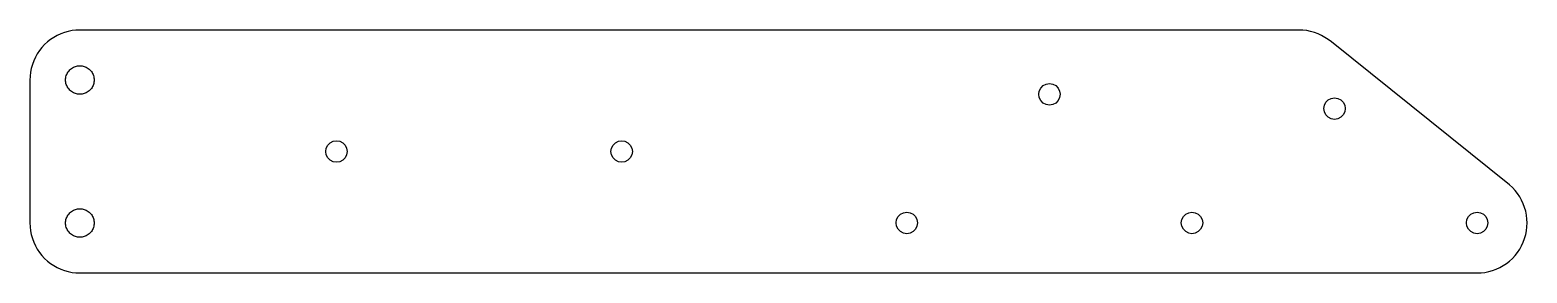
# Model space of a CAD drawing. Header units: metres. Extents: x 0 to 210, y 0 to 34.
import ezdxf

# ---------------------------------------------------------------- set-up
doc = ezdxf.new("R2010")
doc.units = ezdxf.units.M

msp = doc.modelspace()

# ---------------------------------------------------------------- linework, layer by layer
for p, q in [((4.83687, 33.6574), (4.32121, 33.4671)), ((5.36588, 33.8066), (4.83687, 33.6574)), ((5.90495, 33.9138), (5.36588, 33.8066)), ((6.45078, 33.9784), (5.90495, 33.9138)), ((7, 34), (6.45078, 33.9784)), ((178, 34), (7, 34)), ((178.549, 33.9784), (178, 34)), ((179.095, 33.9138), (178.549, 33.9784)), ((179.634, 33.8066), (179.095, 33.9138)), ((180.163, 33.6574), (179.634, 33.8066)), ((180.679, 33.4671), (180.163, 33.6574)), ((1.67715, 31.5461), (1.33687, 31.1145)), ((2.05025, 31.9497), (1.67715, 31.5461)), ((2.45386, 32.3228), (2.05025, 31.9497)), ((2.8855, 32.6631), (2.45386, 32.3228)), ((3.3425, 32.9685), (2.8855, 32.6631)), ((3.82207, 33.237), (3.3425, 32.9685)), ((4.32121, 33.4671), (3.82207, 33.237)), ((181.178, 33.237), (180.679, 33.4671)), ((181.657, 32.9685), (181.178, 33.237)), ((182.115, 32.6631), (181.657, 32.9685)), ((182.546, 32.3228), (182.115, 32.6631)), ((207.546, 12.3228), (182.546, 32.3228)), ((0.532837, 29.6788), (0.34259, 29.1631)), ((0.762955, 30.1779), (0.532837, 29.6788)), ((1.03151, 30.6575), (0.762955, 30.1779)), ((1.33687, 31.1145), (1.03151, 30.6575)), ((0.021576, 27.5492), (0, 27)), ((0.086182, 28.095), (0.021576, 27.5492)), ((0.193405, 28.6341), (0.086182, 28.095)), ((0.34259, 29.1631), (0.193405, 28.6341)), ((5.00616, 27.1569), (5.02461, 27.3129)), ((5.02461, 27.3129), (5.05525, 27.4669)), ((5.05525, 27.4669), (5.09789, 27.618)), ((5.09789, 27.618), (5.15224, 27.7654)), ((5.15224, 27.7654), (5.21797, 27.908)), ((5.21797, 27.908), (5.29471, 28.045)), ((5.29471, 28.045), (5.38196, 28.1756)), ((5.38196, 28.1756), (5.47919, 28.2989)), ((5.47919, 28.2989), (5.58578, 28.4142)), ((5.58578, 28.4142), (5.7011, 28.5208)), ((5.7011, 28.5208), (5.82442, 28.618)), ((5.82442, 28.618), (5.955, 28.7053)), ((5.955, 28.7053), (6.09201, 28.782)), ((6.09201, 28.782), (6.23462, 28.8477)), ((6.23462, 28.8477), (6.38196, 28.9021)), ((6.38196, 28.9021), (6.5331, 28.9447)), ((6.5331, 28.9447), (6.68712, 28.9754)), ((6.68712, 28.9754), (6.84308, 28.9938)), ((6.84308, 28.9938), (7, 29)), ((7, 29), (7.15691, 28.9938)), ((7.15691, 28.9938), (7.31287, 28.9754)), ((7.31287, 28.9754), (7.46689, 28.9447)), ((7.46689, 28.9447), (7.61803, 28.9021)), ((7.61803, 28.9021), (7.76537, 28.8477)), ((7.76537, 28.8477), (7.90797, 28.782)), ((7.90797, 28.782), (8.04498, 28.7053)), ((8.04498, 28.7053), (8.17557, 28.618)), ((8.17557, 28.618), (8.29889, 28.5208)), ((8.29889, 28.5208), (8.4142, 28.4142)), ((8.4142, 28.4142), (8.5208, 28.2989)), ((8.5208, 28.2989), (8.61803, 28.1756)), ((8.61803, 28.1756), (8.70528, 28.045)), ((8.70528, 28.045), (8.78201, 27.908)), ((8.78201, 27.908), (8.84775, 27.7654)), ((8.84775, 27.7654), (8.9021, 27.618)), ((8.9021, 27.618), (8.94473, 27.4669)), ((8.94473, 27.4669), (8.97537, 27.3129)), ((8.97537, 27.3129), (8.99382, 27.1569)), ((0, 27), (0, 7)), ((5, 27), (5.00616, 27.1569)), ((5.00616, 26.8431), (5, 27)), ((5.02461, 26.6871), (5.00616, 26.8431)), ((5.05525, 26.5331), (5.02461, 26.6871)), ((5.09789, 26.382), (5.05525, 26.5331)), ((5.15224, 26.2346), (5.09789, 26.382)), ((5.21797, 26.092), (5.15224, 26.2346)), ((5.29471, 25.955), (5.21797, 26.092)), ((5.38196, 25.8244), (5.29471, 25.955)), ((5.47919, 25.7011), (5.38196, 25.8244)), ((5.58578, 25.5858), (5.47919, 25.7011)), ((5.7011, 25.4792), (5.58578, 25.5858)), ((5.82442, 25.382), (5.7011, 25.4792)), ((5.955, 25.2947), (5.82442, 25.382)), ((6.09201, 25.218), (5.955, 25.2947)), ((6.23462, 25.1522), (6.09201, 25.218)), ((7.90797, 25.218), (7.76537, 25.1522)), ((8.04498, 25.2947), (7.90797, 25.218)), ((8.17557, 25.382), (8.04498, 25.2947)), ((8.29889, 25.4792), (8.17557, 25.382)), ((8.4142, 25.5858), (8.29889, 25.4792)), ((8.5208, 25.7011), (8.4142, 25.5858)), ((8.61803, 25.8244), (8.5208, 25.7011)), ((8.70528, 25.955), (8.61803, 25.8244)), ((8.78201, 26.092), (8.70528, 25.955)), ((8.84775, 26.2346), (8.78201, 26.092)), ((8.9021, 26.382), (8.84775, 26.2346)), ((8.94473, 26.5331), (8.9021, 26.382)), ((8.97537, 26.6871), (8.94473, 26.5331)), ((8.99382, 26.8431), (8.97537, 26.6871)), ((8.99382, 27.1569), (9, 27)), ((9, 27), (8.99382, 26.8431)), ((141.5, 25), (141.573, 25.4635)), ((141.573, 25.4635), (141.786, 25.8817)), ((141.786, 25.8817), (142.118, 26.2135)), ((142.118, 26.2135), (142.536, 26.4266)), ((142.536, 26.4266), (143, 26.5)), ((143, 26.5), (143.464, 26.4266)), ((143.464, 26.4266), (143.882, 26.2135)), ((143.882, 26.2135), (144.214, 25.8817)), ((144.214, 25.8817), (144.427, 25.4635)), ((144.427, 25.4635), (144.5, 25)), ((6.38196, 25.0979), (6.23462, 25.1522)), ((6.5331, 25.0553), (6.38196, 25.0979)), ((6.68712, 25.0246), (6.5331, 25.0553)), ((6.84308, 25.0062), (6.68712, 25.0246)), ((7, 25), (6.84308, 25.0062)), ((7.15691, 25.0062), (7, 25)), ((7.31287, 25.0246), (7.15691, 25.0062)), ((7.46689, 25.0553), (7.31287, 25.0246)), ((7.61803, 25.0979), (7.46689, 25.0553)), ((7.76537, 25.1522), (7.61803, 25.0979)), ((141.573, 24.5365), (141.5, 25)), ((141.786, 24.1183), (141.573, 24.5365)), ((142.118, 23.7865), (141.786, 24.1183)), ((142.536, 23.5734), (142.118, 23.7865)), ((143, 23.5), (142.536, 23.5734)), ((143.464, 23.5734), (143, 23.5)), ((143.882, 23.7865), (143.464, 23.5734)), ((144.214, 24.1183), (143.882, 23.7865)), ((144.427, 24.5365), (144.214, 24.1183)), ((144.5, 25), (144.427, 24.5365)), ((181.5, 23), (181.573, 23.4635)), ((181.573, 23.4635), (181.786, 23.8817)), ((181.786, 23.8817), (182.118, 24.2135)), ((182.118, 24.2135), (182.536, 24.4266)), ((182.536, 24.4266), (183, 24.5)), ((183, 24.5), (183.464, 24.4266)), ((183.464, 24.4266), (183.882, 24.2135)), ((183.882, 24.2135), (184.214, 23.8817)), ((184.214, 23.8817), (184.427, 23.4635)), ((184.427, 23.4635), (184.5, 23)), ((181.573, 22.5365), (181.5, 23)), ((181.786, 22.1183), (181.573, 22.5365)), ((182.118, 21.7865), (181.786, 22.1183)), ((182.536, 21.5734), (182.118, 21.7865)), ((183, 21.5), (182.536, 21.5734)), ((183.464, 21.5734), (183, 21.5)), ((183.882, 21.7865), (183.464, 21.5734)), ((184.214, 22.1183), (183.882, 21.7865)), ((184.427, 22.5365), (184.214, 22.1183)), ((184.5, 23), (184.427, 22.5365)), ((41.5, 17), (41.5734, 17.4635)), ((41.5734, 16.5365), (41.5, 17)), ((41.5734, 17.4635), (41.7865, 17.8817)), ((41.7865, 17.8817), (42.1183, 18.2135)), ((42.1183, 18.2135), (42.5365, 18.4266)), ((42.5365, 18.4266), (43, 18.5)), ((43, 18.5), (43.4635, 18.4266)), ((43.4635, 18.4266), (43.8817, 18.2135)), ((43.8817, 18.2135), (44.2135, 17.8817)), ((44.2135, 17.8817), (44.4266, 17.4635)), ((44.4266, 17.4635), (44.5, 17)), ((44.5, 17), (44.4266, 16.5365)), ((81.5, 17), (81.5734, 17.4635)), ((81.5734, 16.5365), (81.5, 17)), ((81.5734, 17.4635), (81.7865, 17.8817)), ((81.7865, 17.8817), (82.1183, 18.2135)), ((82.1183, 18.2135), (82.5365, 18.4266)), ((82.5365, 18.4266), (83, 18.5)), ((83, 18.5), (83.4635, 18.4266)), ((83.4635, 18.4266), (83.8817, 18.2135)), ((83.8817, 18.2135), (84.2135, 17.8817)), ((84.2135, 17.8817), (84.4266, 17.4635)), ((84.4266, 17.4635), (84.5, 17)), ((84.5, 17), (84.4266, 16.5365)), ((41.7865, 16.1183), (41.5734, 16.5365)), ((42.1183, 15.7865), (41.7865, 16.1183)), ((42.5365, 15.5734), (42.1183, 15.7865)), ((43, 15.5), (42.5365, 15.5734)), ((43.4635, 15.5734), (43, 15.5)), ((43.8817, 15.7865), (43.4635, 15.5734)), ((44.2135, 16.1183), (43.8817, 15.7865)), ((44.4266, 16.5365), (44.2135, 16.1183)), ((81.7865, 16.1183), (81.5734, 16.5365)), ((82.1183, 15.7865), (81.7865, 16.1183)), ((82.5365, 15.5734), (82.1183, 15.7865)), ((83, 15.5), (82.5365, 15.5734)), ((83.4635, 15.5734), (83, 15.5)), ((83.8817, 15.7865), (83.4635, 15.5734)), ((84.2135, 16.1183), (83.8817, 15.7865)), ((84.4266, 16.5365), (84.2135, 16.1183)), ((207.95, 11.9497), (207.546, 12.3228)), ((208.323, 11.5461), (207.95, 11.9497)), ((208.663, 11.1145), (208.323, 11.5461)), ((208.968, 10.6575), (208.663, 11.1145)), ((209.237, 10.1779), (208.968, 10.6575)), ((5.47919, 8.29889), (5.58578, 8.4142)), ((5.58578, 8.4142), (5.7011, 8.5208)), ((5.7011, 8.5208), (5.82442, 8.61803)), ((5.82442, 8.61803), (5.955, 8.70528)), ((5.955, 8.70528), (6.09201, 8.78201)), ((6.09201, 8.78201), (6.23462, 8.84775)), ((6.23462, 8.84775), (6.38196, 8.9021)), ((6.38196, 8.9021), (6.5331, 8.94473)), ((6.5331, 8.94473), (6.68712, 8.97537)), ((6.68712, 8.97537), (6.84308, 8.99382)), ((6.84308, 8.99382), (7, 9)), ((7, 9), (7.15691, 8.99382)), ((7.15691, 8.99382), (7.31287, 8.97537)), ((7.31287, 8.97537), (7.46689, 8.94473)), ((7.46689, 8.94473), (7.61803, 8.9021)), ((7.61803, 8.9021), (7.76537, 8.84775)), ((7.76537, 8.84775), (7.90797, 8.78201)), ((7.90797, 8.78201), (8.04498, 8.70528)), ((8.04498, 8.70528), (8.17557, 8.61803)), ((8.17557, 8.61803), (8.29889, 8.5208)), ((8.29889, 8.5208), (8.4142, 8.4142)), ((8.4142, 8.4142), (8.5208, 8.29889)), ((122.118, 8.21352), (122.536, 8.42657)), ((122.536, 8.42657), (123, 8.5)), ((123, 8.5), (123.464, 8.42657)), ((123.464, 8.42657), (123.882, 8.21352)), ((162.118, 8.21352), (162.536, 8.42657)), ((162.536, 8.42657), (163, 8.5)), ((163, 8.5), (163.464, 8.42657)), ((163.464, 8.42657), (163.882, 8.21352)), ((202.118, 8.21352), (202.536, 8.42657)), ((202.536, 8.42657), (203, 8.5)), ((203, 8.5), (203.464, 8.42657)), ((203.464, 8.42657), (203.882, 8.21352)), ((209.467, 9.67877), (209.237, 10.1779)), ((209.657, 9.16312), (209.467, 9.67877)), ((209.807, 8.63411), (209.657, 9.16312)), ((209.914, 8.09503), (209.807, 8.63411)), ((0, 7), (0.021576, 6.45078)), ((0.021576, 6.45078), (0.086182, 5.90495)), ((5, 7), (5.00616, 7.15691)), ((5.00616, 6.84308), (5, 7)), ((5.00616, 7.15691), (5.02461, 7.31287)), ((5.02461, 6.68712), (5.00616, 6.84308)), ((5.02461, 7.31287), (5.05525, 7.46689)), ((5.05525, 6.5331), (5.02461, 6.68712)), ((5.05525, 7.46689), (5.09789, 7.61803)), ((5.09789, 6.38196), (5.05525, 6.5331)), ((5.09789, 7.61803), (5.15224, 7.76537)), ((5.15224, 6.23462), (5.09789, 6.38196)), ((5.15224, 7.76537), (5.21797, 7.90797)), ((5.21797, 7.90797), (5.29471, 8.04498)), ((5.29471, 8.04498), (5.38196, 8.17557)), ((5.38196, 8.17557), (5.47919, 8.29889)), ((8.5208, 8.29889), (8.61803, 8.17557)), ((8.61803, 8.17557), (8.70528, 8.04498)), ((8.70528, 8.04498), (8.78201, 7.90797)), ((8.78201, 7.90797), (8.84775, 7.76537)), ((8.84775, 7.76537), (8.9021, 7.61803)), ((8.9021, 6.38196), (8.84775, 6.23462)), ((8.9021, 7.61803), (8.94473, 7.46689)), ((8.94473, 6.5331), (8.9021, 6.38196)), ((8.94473, 7.46689), (8.97537, 7.31287)), ((8.97537, 6.68712), (8.94473, 6.5331)), ((8.97537, 7.31287), (8.99382, 7.15691)), ((8.99382, 6.84308), (8.97537, 6.68712)), ((8.99382, 7.15691), (9, 7)), ((9, 7), (8.99382, 6.84308)), ((121.5, 7), (121.573, 7.46352)), ((121.573, 6.53647), (121.5, 7)), ((121.573, 7.46352), (121.786, 7.88167)), ((121.786, 6.11832), (121.573, 6.53647)), ((121.786, 7.88167), (122.118, 8.21352)), ((123.882, 8.21352), (124.214, 7.88167)), ((124.214, 7.88167), (124.427, 7.46352)), ((124.427, 6.53647), (124.214, 6.11832)), ((124.427, 7.46352), (124.5, 7)), ((124.5, 7), (124.427, 6.53647)), ((161.5, 7), (161.573, 7.46352)), ((161.573, 6.53647), (161.5, 7)), ((161.573, 7.46352), (161.786, 7.88167)), ((161.786, 6.11832), (161.573, 6.53647)), ((161.786, 7.88167), (162.118, 8.21352)), ((163.882, 8.21352), (164.214, 7.88167)), ((164.214, 7.88167), (164.427, 7.46352)), ((164.427, 6.53647), (164.214, 6.11832)), ((164.427, 7.46352), (164.5, 7)), ((164.5, 7), (164.427, 6.53647)), ((201.5, 7), (201.573, 7.46352)), ((201.573, 6.53647), (201.5, 7)), ((201.573, 7.46352), (201.786, 7.88167)), ((201.786, 6.11832), (201.573, 6.53647)), ((201.786, 7.88167), (202.118, 8.21352)), ((203.882, 8.21352), (204.214, 7.88167)), ((204.214, 7.88167), (204.427, 7.46352)), ((204.427, 6.53647), (204.214, 6.11832)), ((204.427, 7.46352), (204.5, 7)), ((204.5, 7), (204.427, 6.53647)), ((209.978, 7.54921), (209.914, 8.09503)), ((209.914, 5.90495), (209.978, 6.45078)), ((210, 7), (209.978, 7.54921)), ((209.978, 6.45078), (210, 7)), ((0.086182, 5.90495), (0.193405, 5.36588)), ((0.193405, 5.36588), (0.34259, 4.83687)), ((0.34259, 4.83687), (0.532837, 4.32121)), ((0.532837, 4.32121), (0.762955, 3.82207)), ((5.21797, 6.09201), (5.15224, 6.23462)), ((5.29471, 5.955), (5.21797, 6.09201)), ((5.38196, 5.82442), (5.29471, 5.955)), ((5.47919, 5.7011), (5.38196, 5.82442)), ((5.58578, 5.58578), (5.47919, 5.7011)), ((5.7011, 5.47919), (5.58578, 5.58578)), ((5.82442, 5.38196), (5.7011, 5.47919)), ((5.955, 5.29471), (5.82442, 5.38196)), ((6.09201, 5.21797), (5.955, 5.29471)), ((6.23462, 5.15224), (6.09201, 5.21797)), ((6.38196, 5.09789), (6.23462, 5.15224)), ((6.5331, 5.05525), (6.38196, 5.09789)), ((6.68712, 5.02461), (6.5331, 5.05525)), ((6.84308, 5.00616), (6.68712, 5.02461)), ((7, 5), (6.84308, 5.00616)), ((7.15691, 5.00616), (7, 5)), ((7.31287, 5.02461), (7.15691, 5.00616)), ((7.46689, 5.05525), (7.31287, 5.02461)), ((7.61803, 5.09789), (7.46689, 5.05525)), ((7.76537, 5.15224), (7.61803, 5.09789)), ((7.90797, 5.21797), (7.76537, 5.15224)), ((8.04498, 5.29471), (7.90797, 5.21797)), ((8.17557, 5.38196), (8.04498, 5.29471)), ((8.29889, 5.47919), (8.17557, 5.38196)), ((8.4142, 5.58578), (8.29889, 5.47919)), ((8.5208, 5.7011), (8.4142, 5.58578)), ((8.61803, 5.82442), (8.5208, 5.7011)), ((8.70528, 5.955), (8.61803, 5.82442)), ((8.78201, 6.09201), (8.70528, 5.955)), ((8.84775, 6.23462), (8.78201, 6.09201)), ((122.118, 5.78647), (121.786, 6.11832)), ((122.536, 5.57341), (122.118, 5.78647)), ((123, 5.5), (122.536, 5.57341)), ((123.464, 5.57341), (123, 5.5)), ((123.882, 5.78647), (123.464, 5.57341)), ((124.214, 6.11832), (123.882, 5.78647)), ((162.118, 5.78647), (161.786, 6.11832)), ((162.536, 5.57341), (162.118, 5.78647)), ((163, 5.5), (162.536, 5.57341)), ((163.464, 5.57341), (163, 5.5)), ((163.882, 5.78647), (163.464, 5.57341)), ((164.214, 6.11832), (163.882, 5.78647)), ((202.118, 5.78647), (201.786, 6.11832)), ((202.536, 5.57341), (202.118, 5.78647)), ((203, 5.5), (202.536, 5.57341)), ((203.464, 5.57341), (203, 5.5)), ((203.882, 5.78647), (203.464, 5.57341)), ((204.214, 6.11832), (203.882, 5.78647)), ((209.237, 3.82207), (209.467, 4.32121)), ((209.467, 4.32121), (209.657, 4.83687)), ((209.657, 4.83687), (209.807, 5.36588)), ((209.807, 5.36588), (209.914, 5.90495)), ((0.762955, 3.82207), (1.03151, 3.3425)), ((1.03151, 3.3425), (1.33687, 2.8855)), ((1.33687, 2.8855), (1.67715, 2.45386)), ((1.67715, 2.45386), (2.05025, 2.05025)), ((207.95, 2.05025), (208.323, 2.45386)), ((208.323, 2.45386), (208.663, 2.8855)), ((208.663, 2.8855), (208.968, 3.3425)), ((208.968, 3.3425), (209.237, 3.82207)), ((2.05025, 2.05025), (2.45386, 1.67715)), ((2.45386, 1.67715), (2.8855, 1.33687)), ((2.8855, 1.33687), (3.3425, 1.03151)), ((3.3425, 1.03151), (3.82207, 0.762955)), ((3.82207, 0.762955), (4.32121, 0.532837)), ((4.32121, 0.532837), (4.83687, 0.34259)), ((4.83687, 0.34259), (5.36588, 0.193405)), ((5.36588, 0.193405), (5.90495, 0.086182)), ((5.90495, 0.086182), (6.45078, 0.021576)), ((6.45078, 0.021576), (7, 0)), ((7, 0), (203, 0)), ((203, 0), (203.549, 0.021576)), ((203.549, 0.021576), (204.095, 0.086182)), ((204.095, 0.086182), (204.634, 0.193405)), ((204.634, 0.193405), (205.163, 0.34259)), ((205.163, 0.34259), (205.679, 0.532837)), ((205.679, 0.532837), (206.178, 0.762955)), ((206.178, 0.762955), (206.657, 1.03151)), ((206.657, 1.03151), (207.115, 1.33687)), ((207.115, 1.33687), (207.546, 1.67715)), ((207.546, 1.67715), (207.95, 2.05025))]:
    msp.add_line(p, q)

doc.saveas('drawing.dxf')
